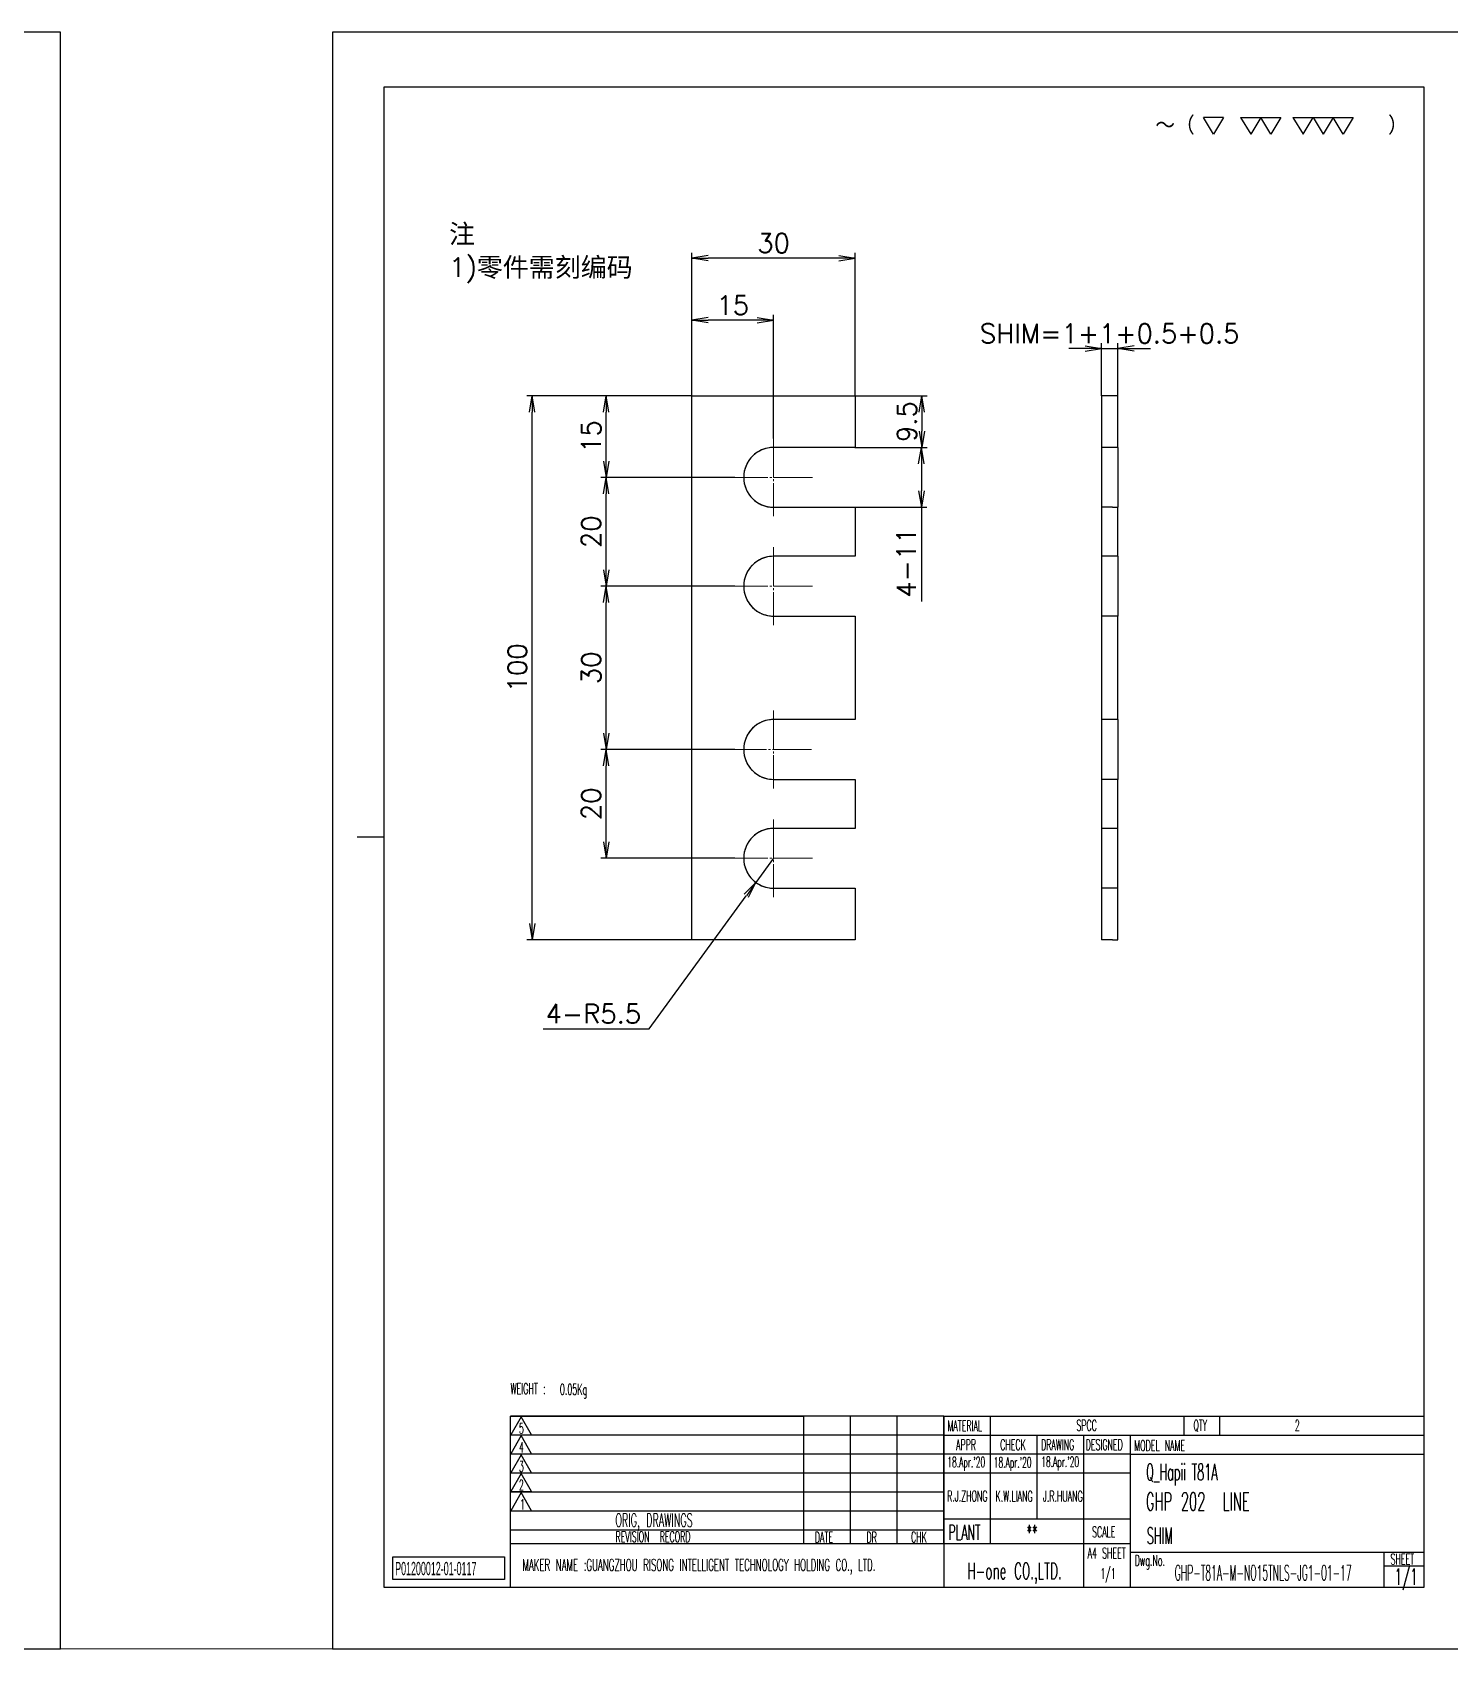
# Model space of a CAD drawing. Header units: millimetres. Extents: x -10155 to 20189, y -25550 to -22580.
# Drawn here: x 11845.3 to 12105.7, y -25547.7 to -25250.7 of the extents above; entities that cross this region are included whole.
import ezdxf
from ezdxf.enums import TextEntityAlignment as Align

# ---------------------------------------------------------------- set-up
doc = ezdxf.new("R2010")
doc.units = ezdxf.units.MM
for name, pattern in [('CENTER-HOKUTO', [23, 20, -1, 1, -1]), ('DASHED', [15, 12, -3]), ('HIDDEN-HOKUTO', [3.8, 2.5, -1.3])]:
    doc.linetypes.add(name, pattern=pattern)
for name, color, linetype in [('6', 2, 'Continuous'), ('title_frame', 7, 'Continuous'), ('word_dim', 253, 'Continuous')]:
    doc.layers.add(name, color=color, linetype=linetype)
for name, color, linetype, lineweight in [('AM_7', 2, 'CENTER-HOKUTO', 30), ('AM_HID', 1, 'HIDDEN-HOKUTO', 25), ('AM_VIS', 7, 'Continuous', 30), ('DIM', 3, 'Continuous', 20)]:
    doc.layers.add(name, color=color, linetype=linetype, lineweight=lineweight)
doc.styles.add('MX_NOTE_STANDARD', font='txt.shx', dxfattribs={"bigfont": 'bigfont.shx'})
doc.styles.get("Standard").update_dxf_attribs({"font": 'romans.shx', "bigfont": 'bigfont.shx'})
doc.dimstyles.new('HKT 1-1', dxfattribs={"dimtxt": 3.5, "dimasz": 3, "dimexe": 1, "dimexo": 0, "dimgap": 1, "dimtad": 3, "dimdsep": 46, "dimtxsty": 'Standard', "dimblk1": 'OPEN', "dimblk2": 'OPEN', "dimsah": 1, "dimcen": 0, "dimclrd": 256, "dimclre": 256, "dimclrt": 3, "dimazin": 2, "dimtfac": 1, "dimtmove": 0, "dimatfit": 3, "dimldrblk": 'OPEN', "dimfxl": 0, "dimtolj": 1, "dimlwd": 25, "dimlwe": 25, "dimarcsym": 0})
doc.dimstyles.new('HKT 1-1$4', dxfattribs={"dimtxt": 3.5, "dimasz": 3, "dimexe": 1, "dimexo": 0, "dimgap": 1, "dimtad": 3, "dimtoh": 1, "dimdsep": 46, "dimtxsty": 'Standard', "dimblk1": 'OPEN', "dimblk2": 'OPEN', "dimsah": 1, "dimcen": 0, "dimclrd": 256, "dimclre": 256, "dimclrt": 3, "dimazin": 2, "dimtfac": 1, "dimtmove": 0, "dimatfit": 3, "dimldrblk": 'OPEN', "dimfxl": 0, "dimtolj": 1, "dimlwd": 25, "dimlwe": 25, "dimarcsym": 0})

# ---------------------------------------------------------------- blocks, each defined once
blk = doc.blocks.new('\\M+18E64\\M+18FE3\\M+182B0\\M+18B4C\\M+18D86\\M+18169\\M+197CE\\M+1816A')
at = {"layer": '6', "color": 3}
for p, q in [((5.64, -0.64), (4.7, 0.92)), ((6.58, 0.92), (4.7, 0.92)), ((6.58, 0.92), (5.64, -0.64)), ((8.19, 0.92), (11.96, 0.92)), ((8.19, 0.92), (9.14, -0.64)), ((10.08, 0.92), (9.14, -0.64)), ((11.02, -0.64), (10.08, 0.92)), ((11.96, 0.92), (11.02, -0.64)), ((13.09, 0.92), (14.98, 0.92)), ((13.09, 0.92), (14.04, -0.64)), ((14.04, -0.64), (14.98, 0.92)), ((14.98, 0.92), (18.74, 0.92)), ((14.98, 0.92), (15.92, -0.64)), ((16.86, 0.92), (15.92, -0.64)), ((17.8, -0.64), (16.86, 0.92)), ((18.74, 0.92), (17.8, -0.64))]:
    blk.add_line(p, q, dxfattribs=at)
at = {"color": 3}
blk.add_text('\\M+18160\\M+18169\\M+18140             \\M+1816A', height=1.68, dxfattribs=at).set_placement((0.19, -0.66))
blk = doc.blocks.new('_Open')
at = {"color": 0, "lineweight": -2}
for p, q in [((-1, 0.167), (0, 0)), ((-1, -0.167), (0, 0)), ((0, 0), (-1, 0))]:
    blk.add_line(p, q, dxfattribs=at)
blk = doc.blocks.new('*D557')
at = {"layer": 'DEFPOINTS', "color": 0, "ltscale": 2}
for p in [(11996.47, -25317.45), (11996.47, -25326.95), (12008.71, -25326.95)]:
    blk.add_point(p, dxfattribs=at)
at = {"layer": 'word_dim', "lineweight": 25, "ltscale": 2}
for p, q in [((11996.47, -25317.45), (12009.71, -25317.45)), ((12008.71, -25320.45), (12008.71, -25323.95)), ((11996.47, -25326.95), (12009.71, -25326.95))]:
    blk.add_line(p, q, dxfattribs=at)
at = {"layer": 'word_dim', "lineweight": 25, "ltscale": 2, "xscale": 3, "yscale": 3, "zscale": 3}
for p, rotation in [((12008.71, -25317.45), 90), ((12008.71, -25326.95), 270)]:
    blk.add_blockref('_Open', p, dxfattribs=dict(at, rotation=rotation))
at = {"layer": 'word_dim', "color": 3, "ltscale": 2, "insert": (12005.96, -25322.2), "char_height": 3.5, "attachment_point": 5, "rotation": 90}
blk.add_mtext('\\A1;9.5', dxfattribs=at)
blk = doc.blocks.new('*D558')
at = {"layer": 'DEFPOINTS', "color": 0, "ltscale": 2}
for p in [(11996.38, -25326.95), (11996.38, -25337.95), (12008.62, -25337.95)]:
    blk.add_point(p, dxfattribs=at)
at = {"layer": 'word_dim', "lineweight": 25, "ltscale": 2}
for p, q in [((11996.38, -25326.95), (12009.62, -25326.95)), ((12008.62, -25329.95), (12008.62, -25334.95)), ((11996.38, -25337.95), (12009.62, -25337.95)), ((12008.62, -25337.95), (12008.62, -25355.29))]:
    blk.add_line(p, q, dxfattribs=at)
at = {"layer": 'word_dim', "lineweight": 25, "ltscale": 2, "xscale": 3, "yscale": 3, "zscale": 3}
for p, rotation in [((12008.62, -25326.95), 90), ((12008.62, -25337.95), 270)]:
    blk.add_blockref('_Open', p, dxfattribs=dict(at, rotation=rotation))
at = {"layer": 'word_dim', "color": 3, "ltscale": 2, "insert": (12005.87, -25348.12), "char_height": 3.5, "attachment_point": 5, "rotation": 90}
blk.add_mtext('\\A1;{\\Fromans,bigfont|c134;4-}11', dxfattribs=at)
blk = doc.blocks.new('*D559')
at = {"layer": 'DEFPOINTS', "color": 0, "ltscale": 2}
for p in [(11937.13, -25317.45), (11966.47, -25317.45), (11966.47, -25417.45)]:
    blk.add_point(p, dxfattribs=at)
at = {"layer": 'word_dim', "lineweight": 25, "ltscale": 2}
for p, q in [((11966.47, -25317.45), (11936.13, -25317.45)), ((11937.13, -25414.45), (11937.13, -25320.45)), ((11966.47, -25417.45), (11936.13, -25417.45))]:
    blk.add_line(p, q, dxfattribs=at)
at = {"layer": 'word_dim', "lineweight": 25, "ltscale": 2, "xscale": 3, "yscale": 3, "zscale": 3}
for p, rotation in [((11937.13, -25317.45), 90), ((11937.13, -25417.45), 270)]:
    blk.add_blockref('_Open', p, dxfattribs=dict(at, rotation=rotation))
at = {"layer": 'word_dim', "color": 3, "ltscale": 2, "insert": (11934.38, -25367.45), "char_height": 3.5, "attachment_point": 5, "rotation": 90}
blk.add_mtext('\\A1;100', dxfattribs=at)
blk = doc.blocks.new('*D560')
at = {"layer": 'DEFPOINTS', "color": 0, "ltscale": 2}
for p in [(11950.7, -25317.45), (11966.47, -25317.45), (11974.32, -25332.45)]:
    blk.add_point(p, dxfattribs=at)
at = {"layer": 'word_dim', "lineweight": 25, "ltscale": 2}
for p, q in [((11966.47, -25317.45), (11949.7, -25317.45)), ((11950.7, -25329.45), (11950.7, -25320.45)), ((11974.32, -25332.45), (11949.7, -25332.45))]:
    blk.add_line(p, q, dxfattribs=at)
at = {"layer": 'word_dim', "lineweight": 25, "ltscale": 2, "xscale": 3, "yscale": 3, "zscale": 3}
for p, rotation in [((11950.7, -25317.45), 90), ((11950.7, -25332.45), 270)]:
    blk.add_blockref('_Open', p, dxfattribs=dict(at, rotation=rotation))
at = {"layer": 'word_dim', "color": 3, "ltscale": 2, "insert": (11947.95, -25324.95), "char_height": 3.5, "attachment_point": 5, "rotation": 90}
blk.add_mtext('\\A1;15', dxfattribs=at)
blk = doc.blocks.new('*D561')
at = {"layer": 'DEFPOINTS', "color": 0, "ltscale": 2}
for p in [(11950.7, -25332.45), (11974.32, -25332.45), (11974.32, -25352.45)]:
    blk.add_point(p, dxfattribs=at)
at = {"layer": 'word_dim', "lineweight": 25, "ltscale": 2}
for p, q in [((11974.32, -25332.45), (11949.7, -25332.45)), ((11950.7, -25349.45), (11950.7, -25335.45)), ((11974.32, -25352.45), (11949.7, -25352.45))]:
    blk.add_line(p, q, dxfattribs=at)
at = {"layer": 'word_dim', "lineweight": 25, "ltscale": 2, "xscale": 3, "yscale": 3, "zscale": 3}
for p, rotation in [((11950.7, -25332.45), 90), ((11950.7, -25352.45), 270)]:
    blk.add_blockref('_Open', p, dxfattribs=dict(at, rotation=rotation))
at = {"layer": 'word_dim', "color": 3, "ltscale": 2, "insert": (11947.95, -25342.45), "char_height": 3.5, "attachment_point": 5, "rotation": 90}
blk.add_mtext('\\A1;20', dxfattribs=at)
blk = doc.blocks.new('*D562')
at = {"layer": 'DEFPOINTS', "color": 0, "ltscale": 2}
for p in [(11950.7, -25352.45), (11974.32, -25352.45), (11974.32, -25382.45)]:
    blk.add_point(p, dxfattribs=at)
at = {"layer": 'word_dim', "lineweight": 25, "ltscale": 2}
for p, q in [((11974.32, -25352.45), (11949.7, -25352.45)), ((11950.7, -25379.45), (11950.7, -25355.45)), ((11974.32, -25382.45), (11949.7, -25382.45))]:
    blk.add_line(p, q, dxfattribs=at)
at = {"layer": 'word_dim', "lineweight": 25, "ltscale": 2, "xscale": 3, "yscale": 3, "zscale": 3}
for p, rotation in [((11950.7, -25352.45), 90), ((11950.7, -25382.45), 270)]:
    blk.add_blockref('_Open', p, dxfattribs=dict(at, rotation=rotation))
at = {"layer": 'word_dim', "color": 3, "ltscale": 2, "insert": (11947.95, -25367.45), "char_height": 3.5, "attachment_point": 5, "rotation": 90}
blk.add_mtext('\\A1;30', dxfattribs=at)
blk = doc.blocks.new('*D563')
at = {"layer": 'DEFPOINTS', "color": 0, "ltscale": 2}
for p in [(11950.7, -25382.45), (11974.32, -25382.45), (11974.32, -25402.45)]:
    blk.add_point(p, dxfattribs=at)
at = {"layer": 'word_dim', "lineweight": 25, "ltscale": 2}
for p, q in [((11974.32, -25382.45), (11949.7, -25382.45)), ((11950.7, -25399.45), (11950.7, -25385.45)), ((11974.32, -25402.45), (11949.7, -25402.45))]:
    blk.add_line(p, q, dxfattribs=at)
at = {"layer": 'word_dim', "lineweight": 25, "ltscale": 2, "xscale": 3, "yscale": 3, "zscale": 3}
for p, rotation in [((11950.7, -25382.45), 90), ((11950.7, -25402.45), 270)]:
    blk.add_blockref('_Open', p, dxfattribs=dict(at, rotation=rotation))
at = {"layer": 'word_dim', "color": 3, "ltscale": 2, "insert": (11947.95, -25392.45), "char_height": 3.5, "attachment_point": 5, "rotation": 90}
blk.add_mtext('\\A1;20', dxfattribs=at)
blk = doc.blocks.new('*D564')
at = {"layer": 'DEFPOINTS', "color": 0, "ltscale": 2}
for p in [(11966.47, -25303.58), (11966.47, -25317.45), (11981.47, -25325.3)]:
    blk.add_point(p, dxfattribs=at)
at = {"layer": 'word_dim', "lineweight": 25, "ltscale": 2}
for p, q in [((11966.47, -25317.45), (11966.47, -25302.58)), ((11978.47, -25303.58), (11969.47, -25303.58)), ((11981.47, -25325.3), (11981.47, -25302.58))]:
    blk.add_line(p, q, dxfattribs=at)
at = {"layer": 'word_dim', "lineweight": 25, "ltscale": 2, "xscale": 3, "yscale": 3, "zscale": 3, "rotation": 180}
blk.add_blockref('_Open', (11966.47, -25303.58), dxfattribs=at)
at = {"layer": 'word_dim', "lineweight": 25, "ltscale": 2, "xscale": 3, "yscale": 3, "zscale": 3}
blk.add_blockref('_Open', (11981.47, -25303.58), dxfattribs=at)
at = {"layer": 'word_dim', "color": 3, "ltscale": 2, "insert": (11973.97, -25300.83), "char_height": 3.5, "attachment_point": 5}
blk.add_mtext('\\A1;15', dxfattribs=at)
blk = doc.blocks.new('*D565')
at = {"layer": 'DEFPOINTS', "color": 0, "ltscale": 2}
for p in [(11966.47, -25292.17), (11966.47, -25317.45), (11996.47, -25317.45)]:
    blk.add_point(p, dxfattribs=at)
at = {"layer": 'word_dim', "lineweight": 25, "ltscale": 2}
for p, q in [((11966.47, -25317.45), (11966.47, -25291.17)), ((11993.47, -25292.17), (11969.47, -25292.17)), ((11996.47, -25317.45), (11996.47, -25291.17))]:
    blk.add_line(p, q, dxfattribs=at)
at = {"layer": 'word_dim', "lineweight": 25, "ltscale": 2, "xscale": 3, "yscale": 3, "zscale": 3, "rotation": 180}
blk.add_blockref('_Open', (11966.47, -25292.17), dxfattribs=at)
at = {"layer": 'word_dim', "lineweight": 25, "ltscale": 2, "xscale": 3, "yscale": 3, "zscale": 3}
blk.add_blockref('_Open', (11996.47, -25292.17), dxfattribs=at)
at = {"layer": 'word_dim', "color": 3, "ltscale": 2, "insert": (11981.47, -25289.42), "char_height": 3.5, "attachment_point": 5}
blk.add_mtext('\\A1;30', dxfattribs=at)
blk = doc.blocks.new('*D566')
at = {"layer": 'DEFPOINTS', "color": 0, "ltscale": 2}
for p in [(11981.47, -25402.45), (11978.23, -25406.9)]:
    blk.add_point(p, dxfattribs=at)
at = {"layer": 'word_dim', "lineweight": 25, "ltscale": 2}
for p, q in [((11981.47, -25402.45), (11978.23, -25406.9)), ((11958.61, -25433.77), (11976.46, -25409.32)), ((11939.11, -25433.77), (11958.61, -25433.77))]:
    blk.add_line(p, q, dxfattribs=at)
at = {"layer": 'word_dim', "lineweight": 25, "ltscale": 2, "xscale": 3, "yscale": 3, "zscale": 3, "rotation": 53.87238658113695}
blk.add_blockref('_Open', (11978.23, -25406.9), dxfattribs=at)
at = {"layer": 'word_dim', "color": 3, "ltscale": 2, "insert": (11948.36, -25431.02), "char_height": 3.5, "attachment_point": 5}
blk.add_mtext('\\A1;{\\Fromans,bigfont|c134;4-}R5.5', dxfattribs=at)
blk = doc.blocks.new('*D567')
at = {"layer": 'DEFPOINTS', "color": 0, "ltscale": 2}
for p in [(12044.71, -25308.77), (12041.71, -25317.45), (12044.71, -25317.45)]:
    blk.add_point(p, dxfattribs=at)
at = {"layer": 'word_dim', "lineweight": 25, "ltscale": 2}
for p, q in [((12038.71, -25308.77), (12035.71, -25308.77)), ((12041.71, -25317.45), (12041.71, -25307.77)), ((12041.71, -25308.77), (12044.71, -25308.77)), ((12044.71, -25317.45), (12044.71, -25307.77)), ((12047.71, -25308.77), (12050.71, -25308.77))]:
    blk.add_line(p, q, dxfattribs=at)
at = {"layer": 'word_dim', "lineweight": 25, "ltscale": 2, "xscale": 3, "yscale": 3, "zscale": 3}
blk.add_blockref('_Open', (12041.71, -25308.77), dxfattribs=at)
at = {"layer": 'word_dim', "lineweight": 25, "ltscale": 2, "xscale": 3, "yscale": 3, "zscale": 3, "rotation": 180}
blk.add_blockref('_Open', (12044.71, -25308.77), dxfattribs=at)
at = {"layer": 'word_dim', "color": 3, "ltscale": 2, "insert": (12043.21, -25306.02), "char_height": 3.5, "attachment_point": 5}
blk.add_mtext('\\A1;SHIM=1+1+0.5+0.5', dxfattribs=at)

msp = doc.modelspace()

# ---------------------------------------------------------------- linework, layer by layer
at = {"linetype": 'Continuous'}
msp.add_line((12047.037, -25511.929), (12100.937, -25511.929), dxfattribs=at)
at = {"layer": 'AM_7', "lineweight": 13, "ltscale": 0.3575}
for p, q in [((11981.474, -25325.303), (11981.474, -25339.603)), ((11988.624, -25332.453), (11974.324, -25332.453)), ((11981.474, -25345.303), (11981.474, -25359.603)), ((11988.624, -25352.453), (11974.324, -25352.453)), ((11981.474, -25375.303), (11981.474, -25389.603)), ((11988.407, -25382.453), (11974.324, -25382.453)), ((11981.474, -25395.303), (11981.474, -25409.603)), ((11988.624, -25402.453), (11974.324, -25402.453))]:
    msp.add_line(p, q, dxfattribs=at)
at = {"layer": 'AM_HID', "color": 1, "linetype": 'DASHED'}
for p, q in [((11966.474, -25317.453), (11996.474, -25317.453)), ((11966.474, -25417.453), (11966.474, -25317.453))]:
    msp.add_line(p, q, dxfattribs=at)
at = {"layer": 'AM_HID', "color": 1, "linetype": 'DASHED', "ltscale": 0.375}
msp.add_line((11981.474, -25337.953), (11996.474, -25337.953), dxfattribs=at)
at = {"layer": 'AM_HID', "color": 1, "linetype": 'DASHED'}
for centre, start, end in [((11981.474, -25332.453), 121.54698, 148.40132), ((11981.474, -25332.453), 211.50839, 238.51632), ((11981.474, -25332.453), 269.79511, 270), ((11981.474, -25352.453), 121.54698, 148.40132), ((11981.474, -25352.453), 211.50839, 238.51632), ((11981.474, -25352.453), 269.79511, 270), ((11981.474, -25382.453), 121.54698, 148.40132), ((11981.474, -25382.453), 211.50839, 238.51632), ((11981.474, -25382.453), 269.79511, 270), ((11981.474, -25402.453), 121.54698, 148.40132), ((11981.474, -25402.453), 211.50839, 238.51632), ((11981.474, -25402.453), 269.79511, 270)]:
    msp.add_arc(centre, 5.5, start, end, dxfattribs=at)
at = {"layer": 'AM_VIS'}
for p, q in [((11966.474, -25317.453), (11996.474, -25317.453)), ((11966.474, -25417.453), (11966.474, -25317.453)), ((11996.474, -25417.453), (11966.474, -25417.453)), ((11996.474, -25417.453), (11966.474, -25417.453))]:
    msp.add_line(p, q, dxfattribs=at)
at = {"layer": 'AM_VIS', "ltscale": 0.2375}
for p, q in [((11996.474, -25317.453), (11996.474, -25326.953)), ((11996.474, -25317.453), (11996.474, -25326.953)), ((12041.715, -25317.453), (12041.715, -25326.953)), ((12044.715, -25326.953), (12044.715, -25317.453)), ((11996.474, -25407.953), (11996.474, -25417.453)), ((11996.474, -25407.953), (11996.474, -25417.453)), ((12041.715, -25407.953), (12041.715, -25417.453)), ((12044.715, -25417.453), (12044.715, -25407.953))]:
    msp.add_line(p, q, dxfattribs=at)
at = {"layer": 'AM_VIS', "ltscale": 0.0125}
for p, q in [((12042.215, -25317.453), (12041.715, -25317.453)), ((12042.715, -25317.453), (12042.215, -25317.453)), ((12042.215, -25326.953), (12041.715, -25326.953)), ((12042.715, -25326.953), (12042.215, -25326.953)), ((12042.215, -25337.953), (12041.715, -25337.953)), ((12042.715, -25337.953), (12042.215, -25337.953)), ((12042.215, -25346.953), (12041.715, -25346.953)), ((12042.715, -25346.953), (12042.215, -25346.953)), ((12042.215, -25357.953), (12041.715, -25357.953)), ((12042.715, -25357.953), (12042.215, -25357.953)), ((12042.215, -25376.953), (12041.715, -25376.953)), ((12042.715, -25376.953), (12042.215, -25376.953)), ((12042.215, -25387.953), (12041.715, -25387.953)), ((12042.715, -25387.953), (12042.215, -25387.953)), ((12042.215, -25396.953), (12041.715, -25396.953)), ((12042.715, -25396.953), (12042.215, -25396.953)), ((12042.215, -25407.953), (12041.715, -25407.953)), ((12042.715, -25407.953), (12042.215, -25407.953)), ((12042.215, -25417.453), (12041.715, -25417.453)), ((12042.715, -25417.453), (12042.215, -25417.453))]:
    msp.add_line(p, q, dxfattribs=at)
at = {"layer": 'AM_VIS', "ltscale": 0.025}
for p, q in [((12043.715, -25317.453), (12042.715, -25317.453)), ((12044.715, -25317.453), (12043.715, -25317.453)), ((12043.715, -25326.953), (12042.715, -25326.953)), ((12044.715, -25326.953), (12043.715, -25326.953)), ((12043.715, -25337.953), (12042.715, -25337.953)), ((12043.715, -25337.953), (12044.715, -25337.953)), ((12043.715, -25346.953), (12042.715, -25346.953)), ((12044.715, -25346.953), (12043.715, -25346.953)), ((12043.715, -25357.953), (12042.715, -25357.953)), ((12044.715, -25357.953), (12043.715, -25357.953)), ((12043.715, -25376.953), (12042.715, -25376.953)), ((12044.715, -25376.953), (12043.715, -25376.953)), ((12043.715, -25387.953), (12042.715, -25387.953)), ((12044.715, -25387.953), (12043.715, -25387.953)), ((12043.715, -25396.953), (12042.715, -25396.953)), ((12044.715, -25396.953), (12043.715, -25396.953)), ((12043.715, -25407.953), (12042.715, -25407.953)), ((12044.715, -25407.953), (12043.715, -25407.953)), ((12043.715, -25417.453), (12042.715, -25417.453)), ((12043.715, -25417.453), (12044.715, -25417.453))]:
    msp.add_line(p, q, dxfattribs=at)
at = {"layer": 'AM_VIS', "ltscale": 0.375}
for p, q in [((11996.474, -25326.953), (11981.474, -25326.953)), ((11996.474, -25326.953), (11981.474, -25326.953)), ((11981.474, -25337.953), (11996.474, -25337.953)), ((11996.474, -25346.953), (11981.474, -25346.953)), ((11996.474, -25346.953), (11981.474, -25346.953)), ((11981.474, -25357.953), (11996.474, -25357.953)), ((11981.474, -25357.953), (11996.474, -25357.953)), ((11996.474, -25376.953), (11981.474, -25376.953)), ((11996.474, -25376.953), (11981.474, -25376.953)), ((11981.474, -25387.953), (11996.474, -25387.953)), ((11981.474, -25387.953), (11996.474, -25387.953)), ((11996.474, -25396.953), (11981.474, -25396.953)), ((11996.474, -25396.953), (11981.474, -25396.953)), ((11981.474, -25407.953), (11996.474, -25407.953)), ((11981.474, -25407.953), (11996.474, -25407.953))]:
    msp.add_line(p, q, dxfattribs=at)
at = {"layer": 'AM_VIS', "ltscale": 0.1375}
for p, q in [((12041.715, -25326.953), (12041.715, -25332.453)), ((12044.715, -25326.953), (12044.715, -25332.453)), ((12041.715, -25332.453), (12041.715, -25337.953)), ((12044.715, -25332.453), (12044.715, -25337.953)), ((12041.715, -25346.953), (12041.715, -25352.453)), ((12044.715, -25346.953), (12044.715, -25352.453)), ((12041.715, -25352.453), (12041.715, -25357.953)), ((12044.715, -25352.453), (12044.715, -25357.953)), ((12041.715, -25376.953), (12041.715, -25382.453)), ((12044.715, -25376.953), (12044.715, -25382.453)), ((12041.715, -25382.453), (12041.715, -25387.953)), ((12044.715, -25382.453), (12044.715, -25387.953)), ((12041.715, -25396.953), (12041.715, -25402.453)), ((12044.715, -25402.453), (12044.715, -25396.953)), ((12041.715, -25402.453), (12041.715, -25407.953)), ((12044.715, -25407.953), (12044.715, -25402.453))]:
    msp.add_line(p, q, dxfattribs=at)
at = {"layer": 'AM_VIS', "ltscale": 0.225}
for p, q in [((11996.474, -25337.953), (11996.474, -25346.953)), ((11996.474, -25337.953), (11996.474, -25346.953)), ((12041.715, -25337.953), (12041.715, -25346.953)), ((12044.715, -25346.953), (12044.715, -25337.953)), ((11996.474, -25387.953), (11996.474, -25396.953)), ((11996.474, -25387.953), (11996.474, -25396.953)), ((12041.715, -25387.953), (12041.715, -25396.953)), ((12044.715, -25396.953), (12044.715, -25387.953))]:
    msp.add_line(p, q, dxfattribs=at)
at = {"layer": 'AM_VIS', "ltscale": 0.475}
for p, q in [((11996.474, -25357.953), (11996.474, -25376.953)), ((11996.474, -25357.953), (11996.474, -25376.953)), ((12041.715, -25357.953), (12041.715, -25376.953)), ((12044.715, -25376.953), (12044.715, -25357.953))]:
    msp.add_line(p, q, dxfattribs=at)
at = {"layer": 'AM_VIS'}
for centre, start, end in [((11981.475, -25332.453), 90.00358, 269.98925), ((11981.475, -25332.453), 90.00358, 269.98925), ((11981.475, -25332.453), 90.00358, 269.98925), ((11981.474, -25332.453), 90, 121.54698), ((11981.474, -25332.453), 148.40132, 211.50839), ((11981.474, -25332.453), 238.51632, 269.79511), ((11981.475, -25352.453), 90.00358, 269.98925), ((11981.475, -25352.453), 90.00358, 269.98925), ((11981.475, -25352.453), 90.00358, 269.98925), ((11981.474, -25352.453), 90, 121.54698), ((11981.474, -25352.453), 148.40132, 211.50839), ((11981.474, -25352.453), 238.51632, 269.79511), ((11981.475, -25382.453), 90.00358, 269.98925), ((11981.475, -25382.453), 90.00358, 269.98925), ((11981.475, -25382.453), 90.00358, 269.98925), ((11981.474, -25382.453), 90, 121.54698), ((11981.474, -25382.453), 148.40132, 211.50839), ((11981.474, -25382.453), 238.51632, 269.79511), ((11981.475, -25402.453), 90.00358, 269.98925), ((11981.475, -25402.453), 90.00358, 269.98925), ((11981.475, -25402.453), 90.00358, 269.98925), ((11981.474, -25402.453), 90, 121.54698), ((11981.474, -25402.453), 148.40132, 211.50839), ((11981.474, -25402.453), 238.51632, 269.79511)]:
    msp.add_arc(centre, 5.5, start, end, dxfattribs=at)
at = {"layer": 'DIM', "ltscale": 2}
msp.add_line((11850.437, -25547.679), (11900.437, -25547.679), dxfattribs=at)
at = {"layer": 'title_frame'}
for p, q in [((11909.937, -25260.679), (12100.937, -25260.679)), ((11909.937, -25536.429), (11909.937, -25260.679)), ((11914.937, -25260.679), (12100.937, -25260.679)), ((12100.937, -25260.679), (12100.937, -25536.429)), ((11909.937, -25398.554), (11904.937, -25398.554)), ((11933.112, -25536.429), (11933.112, -25504.929)), ((11933.112, -25504.929), (11987.012, -25504.929)), ((12012.737, -25504.929), (11933.112, -25504.929)), ((11935.092, -25505.053), (11933.212, -25508.375)), ((11936.972, -25508.375), (11935.092, -25505.053)), ((11987.012, -25528.429), (11987.012, -25504.929)), ((11995.587, -25528.429), (11995.587, -25504.929)), ((11995.587, -25528.429), (11995.587, -25504.929)), ((12004.162, -25528.429), (12004.162, -25504.929)), ((12004.162, -25528.429), (12004.162, -25504.929)), ((12012.737, -25504.929), (12012.737, -25508.429)), ((12012.737, -25528.429), (12012.737, -25504.929)), ((12012.737, -25504.929), (12012.737, -25536.429)), ((12012.737, -25504.929), (12012.737, -25536.429)), ((12012.737, -25504.929), (12100.937, -25504.929)), ((12021.312, -25528.429), (12021.312, -25504.929)), ((12056.837, -25504.929), (12056.837, -25508.429)), ((12063.41, -25504.929), (12063.41, -25508.429)), ((11987.012, -25508.429), (11933.112, -25508.429)), ((12012.737, -25508.429), (11933.112, -25508.429)), ((11933.212, -25508.375), (11936.972, -25508.375)), ((11935.092, -25508.53), (11933.212, -25511.852)), ((11936.972, -25511.852), (11935.092, -25508.53)), ((12012.737, -25508.429), (12100.937, -25508.429)), ((12029.887, -25523.833), (12029.887, -25508.429)), ((12038.462, -25536.429), (12038.462, -25508.429)), ((12047.037, -25536.429), (12047.037, -25508.429)), ((11987.012, -25511.929), (11933.112, -25511.929)), ((12012.737, -25511.929), (11933.112, -25511.929)), ((11933.212, -25511.852), (11936.972, -25511.852)), ((11935.092, -25512.06), (11933.212, -25515.382)), ((11936.972, -25515.382), (11935.092, -25512.06)), ((12047.037, -25511.929), (12012.737, -25511.929)), ((11987.012, -25515.429), (11933.112, -25515.429)), ((12012.737, -25515.429), (11933.112, -25515.429)), ((11933.212, -25515.382), (11936.972, -25515.382)), ((11935.092, -25515.473), (11933.212, -25518.795)), ((11936.972, -25518.795), (11935.092, -25515.473)), ((12047.037, -25515.429), (12012.737, -25515.429)), ((11987.012, -25518.929), (11933.112, -25518.929)), ((12012.737, -25518.929), (11933.112, -25518.929)), ((11933.212, -25518.795), (11936.972, -25518.795)), ((11935.092, -25519.002), (11933.212, -25522.325)), ((11936.972, -25522.325), (11935.092, -25519.002)), ((11987.012, -25522.429), (11933.112, -25522.429)), ((12012.737, -25522.429), (11933.112, -25522.429)), ((11933.212, -25522.325), (11936.972, -25522.325)), ((12012.737, -25523.833), (12047.037, -25523.833)), ((11987.012, -25525.929), (11933.112, -25525.929)), ((12012.737, -25525.929), (11933.112, -25525.929)), ((12012.737, -25528.429), (11933.112, -25528.429)), ((12047.037, -25528.429), (12012.737, -25528.429)), ((12047.037, -25529.929), (12100.937, -25529.929)), ((12093.587, -25529.929), (12093.587, -25536.429)), ((11911.522, -25530.776), (11932.05, -25530.776)), ((11911.522, -25534.976), (11911.522, -25530.776)), ((11932.05, -25530.776), (11932.05, -25534.976)), ((12093.587, -25532.429), (12100.937, -25532.429)), ((11932.05, -25534.976), (11911.522, -25534.976)), ((12100.937, -25536.429), (11909.937, -25536.429)), ((12100.937, -25536.429), (12047.037, -25536.429))]:
    msp.add_line(p, q, dxfattribs=at)
at = {"layer": 'title_frame', "color": 4}
for points in [[(11850.437, -25250.679), (11430.437, -25250.679), (11430.437, -25547.679), (11850.437, -25547.679)], [(11900.437, -25547.679), (12110.437, -25547.679), (12110.437, -25250.679), (11900.437, -25250.679)]]:
    msp.add_lwpolyline(points, close=True, dxfattribs=at)

# ---------------------------------------------------------------- block references
at = {"layer": 'title_frame', "xscale": 1.959999999999127, "yscale": 1.959999999999127, "zscale": 1.96}
msp.add_blockref('\\M+18E64\\M+18FE3\\M+182B0\\M+18B4C\\M+18D86\\M+18169\\M+197CE\\M+1816A', (12051.229, -25268.144), dxfattribs=at)

# ---------------------------------------------------------------- texts
at = {"ltscale": 2, "char_height": 3.5, "attachment_point": 1}
for s, insert, width in [('{\\fSimSun|b0|i0|c134|p2;\\C3;注}', (11921.843, -25285.956), 10.36469), ('{\\Fromans,bigfont|c134;\\C3;1)\\fSimSun|b0|i0|c134|p2;零件需刻编码}', (11921.843, -25292.087), 96.90613)]:
    msp.add_mtext(s, dxfattribs=dict(at, insert=insert, width=width))
at = {"linetype": 'Continuous', "char_height": 3, "width": 50.9, "attachment_point": 4}
for s, insert in [('{\\W0.5;\\C3;Q_Hapii T81A}', (12049.916, -25515.717)), ('{\\Fromans,bigfont|c134;\\W0.5;\\C3;SHIM}', (12050.037, -25526.929))]:
    msp.add_mtext(s, dxfattribs=dict(at, insert=insert))
at = {"layer": 'title_frame', "color": 3, "style": 'MX_NOTE_STANDARD'}
for s, height, width, p in [('WEIGHT : ', 2, 0.5341, (11933.136, -25500.903)), ('0.05Kg', 2, 0.5341, (11942.201, -25501.036)), ('5', 1.918, 0.5341, (11934.697, -25508.149)), ('MATERIAL', 1.9728, 0.5341, (12013.409, -25507.717)), ('SPCC', 1.9728, 0.5341, (12037.11, -25507.631)), ('QTY', 1.9728, 0.5341, (12058.61, -25507.631)), ('2', 1.973, 0.5341, (12077.238, -25507.631)), ('APPR', 1.9728, 0.5341, (12015.005, -25511.188)), ('CHECK', 1.9728, 0.5341, (12023.101, -25511.188)), ('DRAWING', 1.9728, 0.5341, (12030.62, -25511.188)), ('DESIGNED', 1.9728, 0.5341, (12038.812, -25511.188)), ('4', 1.918, 0.5341, (11934.697, -25511.627)), ('MODEL NAME', 1.9728, 0.5341, (12047.74, -25511.338)), ('3', 1.918, 0.5341, (11934.697, -25515.156)), ("18.Apr.'20", 1.9, 0.5341, (12013.384, -25514.354)), ("18.Apr.'20", 1.9, 0.5341, (12021.913, -25514.397)), ("18.Apr.'20", 1.9, 0.5341, (12030.645, -25514.288)), ('2', 1.918, 0.5341, (11934.697, -25518.569)), ('1', 1.918, 0.5341, (11934.894, -25522.099)), ('GHP 202  LINE', 3.3, 0.5341, (12049.878, -25522.286)), ('ORIG, DRAWINGS', 2.4112, 0.5341, (11952.386, -25525.268)), ('REVISION  RECORD', 1.9728, 0.5341, (11952.436, -25528.106)), ('DATE', 1.9728, 0.5341, (11989.049, -25528.187)), ('DR', 1.9728, 0.5341, (11998.543, -25528.198)), ('CHK', 1.9728, 0.5341, (12006.72, -25528.164)), ('PLANT', 2.74, 0.5341, (12013.573, -25527.66)), ('**', 2.74, 0.5341, (12027.93, -25527.66)), ('SCALE', 1.9728, 0.5341, (12039.988, -25527.211)), ('A4 SHEET', 1.9728, 0.5341, (12039.167, -25531.106)), ('MAKER NAME :GUANGZHOU RISONG INTELLIGENT TECHNOLOGY HOLDING CO., LTD.', 2.16, 0.5341, (11935.336, -25533.363)), ('H-one CO.,LTD.', 3, 0.5341, (12017.093, -25534.88)), ('1/1', 1.9728, 0.5341, (12041.518, -25534.86)), ('Dwg.No.', 1.9728, 0.5341, (12047.826, -25532.452)), ('GHP-T81A-M-NO15TNLS-JG1-01-17', 2.8, 0.441, (12055.183, -25535.123)), ('SHEET', 1.9728, 0.5341, (12094.827, -25532.218)), ('1/1', 3, 0.5341, (12095.544, -25535.954))]:
    msp.add_text(s, height=height, dxfattribs=dict(at, width=width)).set_placement(p)
at = {"layer": 'title_frame', "color": 3, "style": 'MX_NOTE_STANDARD', "width": 0.5341}
for s, p in [('R.J.ZHONG', (12017.069, -25521.223)), ('K.W.LIANG', (12025.664, -25521.244)), (' J.R.HUANG', (12034.144, -25521.241))]:
    msp.add_text(s, height=1.9728, dxfattribs=at).set_placement(p, align=Align.BOTTOM_CENTER)
at = {"layer": 'title_frame', "color": 3, "insert": (11911.936, -25531.732), "char_height": 2.45, "width": 4.1107, "attachment_point": 1, "style": 'MX_NOTE_STANDARD'}
msp.add_mtext('{\\f3 of 9 Barcode|b0|i0|c0|p82;\\W0.5;P01200012-01\\f3 of 9 Barcode|b0|i0|c134|p82;-0117}', dxfattribs=at)

# ---------------------------------------------------------------- dimensions: what is measured, and where the dimension line sits
at = {"layer": 'word_dim', "ltscale": 2}
for base, p1, picture, middle in [((11966.474, -25292.167), (11996.474, -25317.453), '*D565', (11981.474, -25289.417)), ((11966.474, -25303.578), (11981.474, -25325.303), '*D564', (11973.974, -25300.828))]:
    dim = msp.add_linear_dim(base=base, p1=p1, p2=(11966.474, -25317.453), dimstyle='HKT 1-1', override={"dimtfac": 0.5}, dxfattribs=at)
    dim.commit()
    dim.dimension.update_dxf_attribs({"geometry": picture, "text_midpoint": middle})
dim = msp.add_linear_dim(base=(12044.715, -25308.769), p1=(12041.715, -25317.453), p2=(12044.715, -25317.453), text='SHIM=1+1+0.5+0.5', dimstyle='HKT 1-1', override={"dimtfac": 0.5}, dxfattribs=at)
dim.commit()
dim.dimension.update_dxf_attribs({"geometry": '*D567', "text_midpoint": (12043.215, -25308.769), "dimtype": 160})
for base, p1, p2, picture, middle in [((11937.13, -25317.453), (11966.474, -25417.453), (11966.474, -25317.453), '*D559', (11934.38, -25367.453)), ((11950.704, -25317.453), (11974.324, -25332.453), (11966.474, -25317.453), '*D560', (11947.954, -25324.953)), ((12008.71, -25326.953), (11996.474, -25317.453), (11996.474, -25326.953), '*D557', (12005.96, -25322.203)), ((11950.704, -25332.453), (11974.324, -25352.453), (11974.324, -25332.453), '*D561', (11947.954, -25342.453)), ((11950.704, -25352.453), (11974.324, -25382.453), (11974.324, -25352.453), '*D562', (11947.954, -25367.453)), ((11950.704, -25382.453), (11974.324, -25402.453), (11974.324, -25382.453), '*D563', (11947.954, -25392.453))]:
    dim = msp.add_linear_dim(base=base, p1=p1, p2=p2, angle=90, dimstyle='HKT 1-1', override={"dimtfac": 0.5}, dxfattribs=at)
    dim.commit()
    dim.dimension.update_dxf_attribs({"geometry": picture, "text_midpoint": middle})
dim = msp.add_linear_dim(base=(12008.618, -25337.953), p1=(11996.382, -25326.953), p2=(11996.382, -25337.953), angle=90, text='{\\Fromans,bigfont|c134;4-}<>', dimstyle='HKT 1-1', override={"dimtfac": 0.5}, dxfattribs=at)
dim.commit()
dim.dimension.update_dxf_attribs({"geometry": '*D558', "text_midpoint": (12005.868, -25348.12)})
dim = msp.add_radius_dim(center=(11981.474, -25402.453), mpoint=(11978.231, -25406.895), text='{\\Fromans,bigfont|c134;4-}<>', dimstyle='HKT 1-1$4', override={"dimtfac": 0.5}, dxfattribs=at)
dim.commit()
dim.dimension.update_dxf_attribs({"geometry": '*D566', "text_midpoint": (11948.362, -25433.773), "dimtype": 164})

doc.saveas('drawing.dxf')
